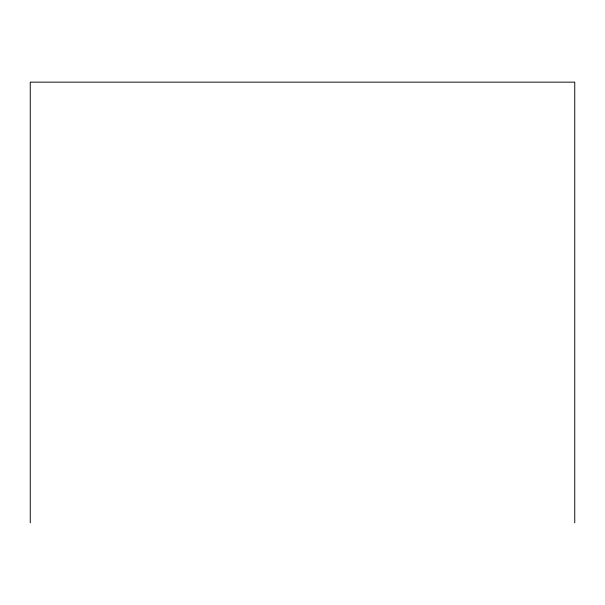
<?xml version="1.0" encoding="UTF-8"?>
<svg xmlns="http://www.w3.org/2000/svg" width="605" height="605" viewBox="0 0 605 605"><rect width="100%" height="100%" fill="white"/><g stroke="black" fill="none" stroke-linecap="round" stroke-linejoin="round"><path stroke-width="0.91" d="M574.75 522.849L574.75 82.151L30.25 82.151L30.25 522.849"/></g></svg>
